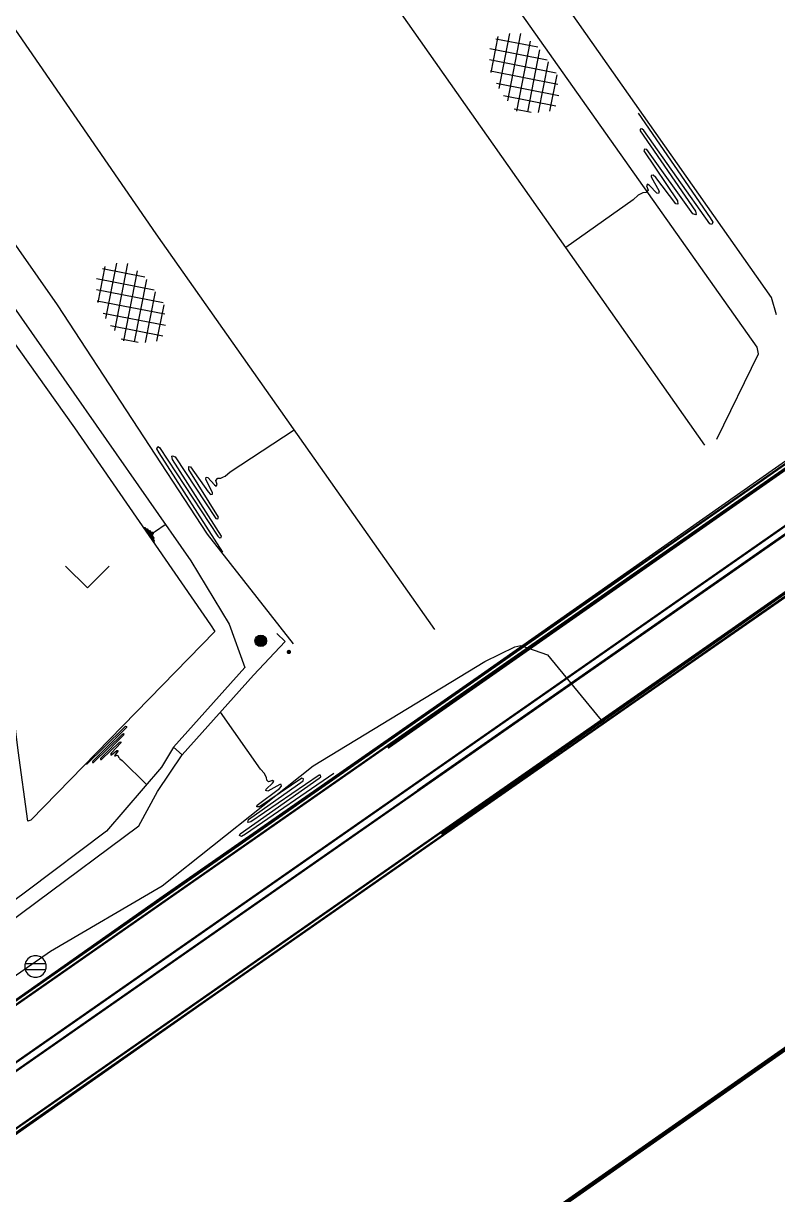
# Model space of a CAD drawing. Header units: millimetres. Extents: x 152904052 to 153933663, y 538271515 to 539240469.
# Drawn here: x 153577295 to 153629328, y 538622128 to 538702938 of the extents above; entities that cross this region are included whole.
import ezdxf

# ---------------------------------------------------------------- set-up
doc = ezdxf.new("R2010")
doc.units = ezdxf.units.MM
doc.linetypes.add('DASHED', pattern=[19.05, 12.7, -6.35])
doc.layers.add('SCHM', color=9, linetype='Continuous')
doc.layers.add('ZONE', color=1, linetype='DASHED')

msp = doc.modelspace()

# ---------------------------------------------------------------- hatches: boundary and pattern name
at = {"layer": 'SCHM'}
h = msp.add_hatch(color=256, dxfattribs=at)
h.dxf.hatch_style = 1
h.paths.add_polyline_path([(153594069.4, 538660336.7, 1), (153593269.4, 538660336.7, 1)])

# ---------------------------------------------------------------- linework, layer by layer
for p, q in [((153609563.6, 538699554.8), (153610047.7, 538702026.8)), ((153609878.2, 538701884.7), (153612797.3, 538701313)), ((153610109.5, 538698440.3), (153610856.5, 538702254.3)), ((153610709.6, 538697602.3), (153611617.1, 538702235.2)), ((153611334.6, 538696890.9), (153612280.5, 538701720.7)), ((153609464.6, 538701201.5), (153613424, 538700426)), ((153612088, 538696835.8), (153612928.5, 538701127.2)), ((153609459.9, 538700438.1), (153614050.7, 538699539)), ((153612842.4, 538696785.6), (153613526.9, 538700280.3)), ((153609510, 538699664.1), (153614165.9, 538698752.1)), ((153613624.2, 538696874.8), (153614116.3, 538699387.3)), ((153609924.1, 538698818.7), (153614226.7, 538697976)), ((153610423.7, 538697956.6), (153614032.5, 538697249.8)), ((153611156.3, 538697048.9), (153612337.4, 538696817.5)), ((153582990.5, 538682577.2), (153583737.6, 538686391.2)), ((153583590.7, 538681739.3), (153584498.1, 538686372.2)), ((153582444.6, 538683691.8), (153582928.8, 538686163.8)), ((153582759.2, 538686021.7), (153585678.3, 538685449.9)), ((153584215.6, 538681027.9), (153585161.6, 538685857.7)), ((153582345.6, 538685338.4), (153586305, 538684562.9)), ((153584969, 538680972.8), (153585809.6, 538685264.2)), ((153582340.9, 538684575.1), (153586931.8, 538683675.9)), ((153582391.1, 538683801), (153587047, 538682889.1)), ((153585723.5, 538680922.6), (153586407.9, 538684417.3)), ((153586505.2, 538681011.8), (153586997.3, 538683524.3)), ((153582805.2, 538682955.7), (153587107.7, 538682113)), ((153583304.7, 538682093.6), (153586913.5, 538681386.8)), ((153584037.3, 538681185.8), (153585218.4, 538680954.5))]:
    msp.add_line(p, q, dxfattribs=at)
for points in [[(153625127.4, 538674242.8), (153628012.4, 538680135.8), (153627930.4, 538680608.8), (153597260.3, 538723976.7), (153554481.2, 538785821.7), (153517752.2, 538839702.6), (153474599.1, 538899463.6), (153434395, 538956905.5), (153393239.9, 539016657.4), (153379529.2, 539036762.9)], [(153619706.9, 538696735.3), (153624668.4, 538689530.9), (153624860, 538689228.3), (153624784.1, 538689059.2), (153624648.2, 538689116), (153620100.3, 538695557.5), (153619972.9, 538695666.9), (153619855.4, 538695652.1), (153619844.7, 538695534), (153623662.2, 538689975.6), (153623716.2, 538689746.9), (153623680.5, 538689721.8), (153623472.8, 538689789), (153620310.5, 538694245.8), (153620157.9, 538694272.2), (153620100.4, 538694136.2), (153622423.8, 538690689.9), (153622439.8, 538690467.5), (153622305, 538690481.7), (153620932.3, 538692302.7), (153620748.1, 538692477.5), (153620600.1, 538692444), (153620618.1, 538692346.1), (153621154.2, 538691353.7), (153621114.9, 538691205.9), (153620993.2, 538691226.6), (153620496.8, 538691747.6), (153620364, 538691852.8), (153620294, 538691734.3), (153620393.8, 538691425), (153620259, 538691263.2), (153620031.9, 538691254.1), (153619837.8, 538691148.6), (153619709.8, 538691092.1), (153619358.6, 538690756.8), (153614713.5, 538687487.9)], [(153591048.9, 538666448.8), (153586659.6, 538673302.5), (153586490.8, 538673589.8), (153586566.7, 538673744.8), (153586691.4, 538673687.6), (153590719.8, 538667556.2), (153590834.8, 538667450.6), (153590944.5, 538667460.7), (153590958.1, 538667570.1), (153587581.4, 538672857.6), (153587538.3, 538673072), (153587572.3, 538673094.3), (153587763.3, 538673025.3), (153590565.1, 538668782.5), (153590706.2, 538668753.2), (153590763.9, 538668877.9), (153588710.8, 538672154.9), (153588702.8, 538672362.2), (153588827.7, 538672344.8), (153590047.4, 538670608.7), (153590213.3, 538670440.4), (153590351.9, 538670467), (153590338.2, 538670558.6), (153589870.6, 538671498.1), (153589911.7, 538671634.3), (153590024.3, 538671611.3), (153590469.7, 538671111.3), (153590589.9, 538671009.4), (153590658.6, 538671117.4), (153590575.5, 538671408.1), (153590705.9, 538671554.4), (153590917.4, 538671555.8), (153591101.1, 538671647.8), (153591221.9, 538671696.4), (153591558.9, 538671997.2), (153595980.1, 538674892.2)], [(153586362, 538667056), (153585658.5, 538668091.7), (153585631.4, 538668135.2), (153585642.4, 538668159.4), (153585661.8, 538668151.1), (153586306.8, 538667224.9), (153586324.9, 538667209.1), (153586341.7, 538667211.2), (153586343.4, 538667228), (153585802.1, 538668027.2), (153585794.6, 538668059.9), (153585799.7, 538668063.5), (153585829.4, 538668053.7), (153586277.9, 538667412.9), (153586299.7, 538667408.9), (153586308.1, 538667428.3), (153585978.7, 538667923.8), (153585976.6, 538667955.6), (153585995.9, 538667953.5), (153586190.7, 538667691.5), (153586216.9, 538667666.4), (153586238.1, 538667671), (153586235.6, 538667685.1), (153586159.8, 538667827.6), (153586165.6, 538667848.7), (153586183, 538667845.6), (153586253.5, 538667770.6), (153586272.5, 538667755.4), (153586282.6, 538667772.3), (153586268.6, 538667816.7), (153586288, 538667839.7), (153586320.5, 538667840.8), (153586348.4, 538667855.7), (153586366.8, 538667863.7), (153586417.4, 538667911.4), (153587085.3, 538668374.9)], [(153520490.5, 538598227.6), (153530159.5, 538605163.6), (153541457.5, 538612428.6), (153552169.5, 538620525.7), (153565662.4, 538629543.7), (153579165.4, 538638923.7), (153586856.4, 538643437.7), (153597282.4, 538651702.7), (153609127.4, 538658908.7), (153611190.4, 538659912.7), (153611616.4, 538660003.7), (153613444.4, 538659364.7), (153617374.4, 538654601.8)], [(153598708.3, 538651181.9), (153592607.7, 538646995.2), (153592351.5, 538646833.5), (153592208.5, 538646898), (153592256.8, 538647012.9), (153597711.6, 538650850.8), (153597804.3, 538650958.3), (153597791.9, 538651057.8), (153597692.1, 538651067), (153592985.2, 538647845.7), (153592791.7, 538647800.3), (153592770.5, 538647830.6), (153592827.6, 538648006.1), (153596601.8, 538650674.8), (153596624.3, 538650803.8), (153596509.4, 538650852.6), (153593591.1, 538648892.2), (153593403, 538648879), (153593415.2, 538648993), (153594957.4, 538650151.5), (153595105.5, 538650307.1), (153595077.3, 538650432.3), (153594994.5, 538650417.2), (153594154.3, 538649965.1), (153594029.4, 538649998.5), (153594047, 538650101.5), (153594488.4, 538650520.7), (153594577.6, 538650632.9), (153594477.5, 538650692.2), (153594215.7, 538650608.2), (153594079, 538650722.5), (153594071.6, 538650914.6), (153593982.7, 538651078.9), (153593935.1, 538651187.2), (153593651.9, 538651484.7), (153590893.4, 538655418.3)], [(153581639.7, 538651794.8), (153584230.9, 538654338.8), (153584341, 538654438.8), (153584415.6, 538654419.8), (153584402, 538654360.2), (153582093.2, 538652039.9), (153582057.6, 538651980), (153582072, 538651933), (153582121.1, 538651937.1), (153584121, 538653895.5), (153584210.7, 538653934), (153584223.5, 538653921.2), (153584210.9, 538653831.4), (153582614.5, 538652219.6), (153582614.6, 538652155.3), (153582674.4, 538652141.6), (153583917.5, 538653338), (153584007.3, 538653360.5), (153584011.1, 538653304.4), (153583364.6, 538652612.8), (153583306.3, 538652525), (153583330.6, 538652466.9), (153583369.4, 538652481.3), (153583736.8, 538652771.4), (153583800.1, 538652766), (153583800.3, 538652714.7), (153583622.8, 538652474.4), (153583589.3, 538652412.6), (153583642.7, 538652392.5), (153583762, 538652455.4), (153583837.9, 538652411.8), (153583857.8, 538652319.6), (153583914.8, 538652247.8), (153583947.1, 538652199.5), (153584109.3, 538652079.9), (153585778.1, 538650414.1)], [(153577410.2, 538638077), (153578849.3, 538638077)], [(153577407.4, 538637663.7), (153578852, 538637663.7)]]:
    msp.add_lwpolyline(points, dxfattribs=at)
for points, const_width in [([(153508667.6, 538588016.3), (153669836.2, 538700419.6)], 150), ([(153508810.6, 538587811.3), (153669979.2, 538700214.5)], 150), ([(153449425.1, 538542432), (153671838.3, 538697548.8)], 150), ([(153671843.7, 538697552.6), (153671838.3, 538697548.8), (153604223.8, 538650392.7)], 150), ([(153469277.5, 538555685.7), (153672124.4, 538697138.7)], 150), ([(153604493.6, 538650007.3), (153672116.8, 538697162.6)], 150), ([(153472902.6, 538554233.9), (153673983.5, 538694473)], 150), ([(153473045.6, 538554028.8), (153674126.5, 538694267.9)], 150), ([(153602425.2, 538652961.4), (153655255.4, 538689945.8), (153657654.4, 538691602.8), (153657654.4, 538691602.8)], 200), ([(153606113.2, 538647028.4), (153658943.4, 538684012.8), (153661342.4, 538685669.8), (153661342.4, 538685669.8)], 200)]:
    msp.add_lwpolyline(points, dxfattribs=dict(at, const_width=const_width))
at = {"layer": 'SCHM', "flags": 128}
for points in [[(153580206.4, 538665497.7), (153581706.4, 538663997.7)], [(153581706.4, 538663997.7), (153583206.4, 538665497.7)]]:
    msp.add_lwpolyline(points, dxfattribs=at)
at = {"layer": 'SCHM', "ltscale": 5}
msp.add_lwpolyline([(153594770.4, 538660842.7), (153595355.2, 538660296.8), (153593171.6, 538657957.6), (153588246.9, 538652468.5), (153587651.4, 538653002.7), (153592581.4, 538658497.7)], dxfattribs=at)
at = {"layer": 'SCHM', "const_width": 150}
msp.add_lwpolyline([(153595537.8, 538659568.3, 1), (153595687.8, 538659568.3, 1)], format="xyb", close=True, dxfattribs=at)
at = {"layer": 'SCHM'}
msp.add_lwpolyline([(153578012.4, 538638606.3), (153577789.2, 538638533.8), (153577599.4, 538638395.9), (153577461.5, 538638206), (153577389, 538637982.9), (153577389, 538637748.2), (153577461.5, 538637525), (153577599.4, 538637335.2), (153577789.2, 538637197.3), (153578012.4, 538637124.8), (153578247, 538637124.8), (153578470.2, 538637197.3), (153578660.1, 538637335.2), (153578798, 538637525), (153578870.5, 538637748.2), (153578870.5, 538637982.9), (153578798, 538638206), (153578660.1, 538638395.9), (153578470.2, 538638533.8), (153578247, 538638606.3)], close=True, dxfattribs=at)
for points in [[(153629246.4, 538682825.8, 0), (153628907.6, 538684030.1, 0), (153560696.4, 538781016.9, 0), (153519555.8, 538840559, 0), (153484362.5, 538889835.4, 0), (153449021.1, 538939829.2, 0), (153406452, 539000622.8, 0), (153381133.5, 539037886.2, 0)], [(153624315.9, 538673834.7, 0), (153552618.5, 538775776.9, 0), (153510846, 538835019.8, 0), (153476678.6, 538883763.6, 0), (153443169.7, 538932305.1, 0), (153399459.8, 538994182.8, 0), (153373144.3, 539032292.1, 0)], [(153605671.7, 538661119.6, 0), (153586460.4, 538688420.7, 0), (153560864.3, 538725554.7, 0), (153542852.3, 538750871.7, 0), (153512591.2, 538794296.6, 0), (153496620.2, 538817330.6, 0), (153452331.1, 538880530.5, 0), (153423575, 538921468.5, 0), (153406889, 538945321.5, 0), (153380776, 538982784.4, 0), (153359219.9, 539013642.4, 0)], [(153595932.4, 538660118.7, 0), (153589993.4, 538667692.7, 0), (153579641.4, 538683515.7, 0), (153558123.3, 538714318.7, 0), (153553293.3, 538720573.7, 0), (153535150.3, 538746908.6, 0), (153505170.2, 538789297.6, 0), (153488580.2, 538812767.6, 0), (153444420.1, 538876207.5, 0), (153416296, 538916579.5, 0), (153373419, 538977884.4, 0), (153351708.9, 539008691.4, 0)], [(153555325.4, 538630310.7, 0), (153556922.4, 538631292.7, 0), (153556913.4, 538641723.7, 0), (153557536.4, 538650013.7, 0), (153557401.4, 538656369.7, 0), (153556175.4, 538668149.7, 0), (153554974.4, 538676904.7, 0), (153551726.4, 538692344.7, 0), (153548543.3, 538705246.7, 0), (153546208.3, 538710824.7, 0), (153542129.3, 538720700.6, 0), (153538552.3, 538729698.6, 0), (153535212.3, 538735878.6, 0), (153531694.3, 538744514.6, 0), (153532230.3, 538745485.6, 0), (153533682.3, 538745365.6, 0), (153552248.3, 538718039.7, 0), (153557898.3, 538709588.7, 0), (153564821.3, 538696589.7, 0), (153567198.3, 538696853.7, 0), (153577170.4, 538682600.7, 0), (153588840.4, 538665856.7, 0), (153591499.4, 538661493.7, 0), (153592581.4, 538658497.7, 0)], [(153577806.4, 538647970.7, 0), (153577604.4, 538647883.7, 0), (153576931.4, 538652777.7, 0), (153576007.4, 538660261.7, 0), (153574875.4, 538667452.7, 0), (153572229.4, 538675024.7, 0), (153571474.4, 538682073.7, 0), (153571474.4, 538682073.7, 0), (153567142.4, 538693640.7, 0), (153567507.4, 538693556.7, 0), (153573238.4, 538685680.7, 0), (153580808.4, 538675036.7, 0), (153590203.4, 538661439.7, 0), (153590509.4, 538660969.7, 0), (153577806.4, 538647970.7, 0)], [(153513430.5, 538592582.6, 0), (153513777.5, 538592180.6, 0), (153514450.5, 538592203.6, 0), (153541594.5, 538610963.6, 0), (153564160.4, 538626731.7, 0), (153586708.4, 538642582.7, 0), (153608899.4, 538658047.7, 0), (153634419.4, 538675946.8, 0)], [(153514459.5, 538577639.6, 0), (153514043.5, 538580943.6, 0), (153514432.5, 538582328.6, 0), (153514700.5, 538582811.6, 0), (153534154.5, 538596654.6, 0), (153552442.5, 538609399.7, 0), (153564019.5, 538617431.7, 0), (153575549.4, 538625449.7, 0), (153594400.4, 538638673.7, 0), (153613250.4, 538651809.7, 0), (153638635.4, 538669451.8, 0)], [(153587651.4, 538653002.7, 0), (153586820.4, 538651628.7, 0), (153583027.4, 538647208.7, 0), (153577519.3, 538643056.2, 0), (153557561.1, 538628227.9, 0), (153540556.1, 538615581.3, 0), (153527287.3, 538606319.6, 0), (153517250.5, 538598848.6, 0), (153517760.5, 538598146.6, 0), (153527859.7, 538605499.6, 0), (153541140.8, 538614770, 0), (153558157.8, 538627425.5, 0), (153578147.6, 538642277.2, 0), (153585248.4, 538647574.7, 0), (153586538.4, 538649932.7, 0), (153588246.9, 538652468.5, 0)]]:
    msp.add_polyline3d(points, dxfattribs=at)
msp.add_circle((153593669.4, 538660336.7), 400, dxfattribs=at)
at = {"layer": 'ZONE', "linetype": 'Continuous', "lineweight": -3, "const_width": 300, "flags": 128}
msp.add_lwpolyline([(153735877.4, 538706412.6), (153236194.6, 538356530.9), (152963745.8, 538745628.2), (153463428.6, 539095509.8)], close=True, dxfattribs=at)

doc.saveas('drawing.dxf')
